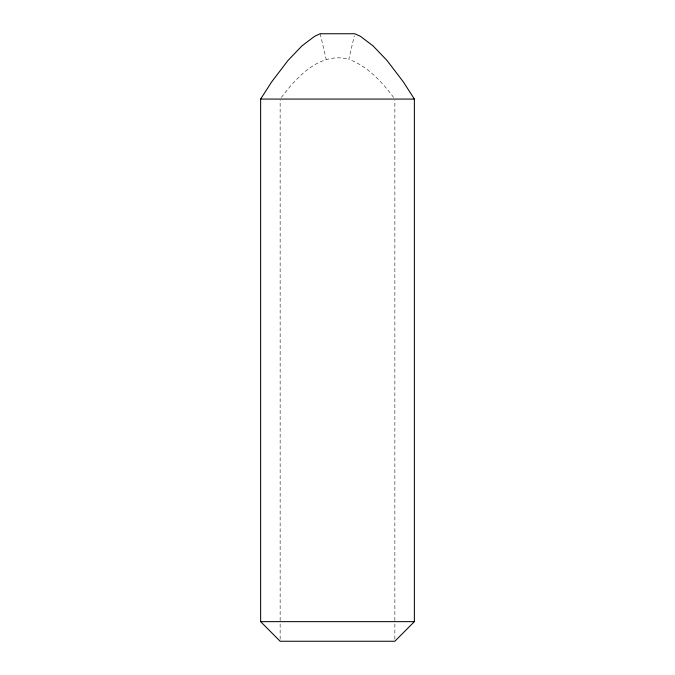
<?xml version="1.0" encoding="UTF-8"?>
<svg xmlns="http://www.w3.org/2000/svg" width="675" height="675" viewBox="0 0 675 675"><rect width="100%" height="100%" fill="white"/><g stroke="black" fill="none" stroke-linecap="round" stroke-linejoin="round"><path stroke-width="0.51" stroke-dasharray="3.38 2.53" d="M280.142 639.191L280.142 622.688M280.142 620.603L280.142 100.128M394.858 639.183L394.858 622.688M394.858 620.595L394.858 100.128M393.66 97.495C381.805 81.742 367.706 66.31 348.798 59.282L354.333 35.792M281.34 97.495C296.89 76.866 320.102 51.477 348.798 59.282M320.186 33.75L326.202 59.282"/><path stroke-width="1.01" d="M260.626 621.65L260.626 99.073L271.628 81.937L287.938 60.531L301.944 45.9L314.499 36.374L320.186 33.75L354.814 33.75L360.501 36.374L373.056 45.9L387.062 60.531L403.372 81.937L414.374 99.073L414.374 621.65L394.858 641.25L280.142 641.25L260.626 621.65L414.374 621.65M260.626 99.073L414.374 99.073"/></g></svg>
